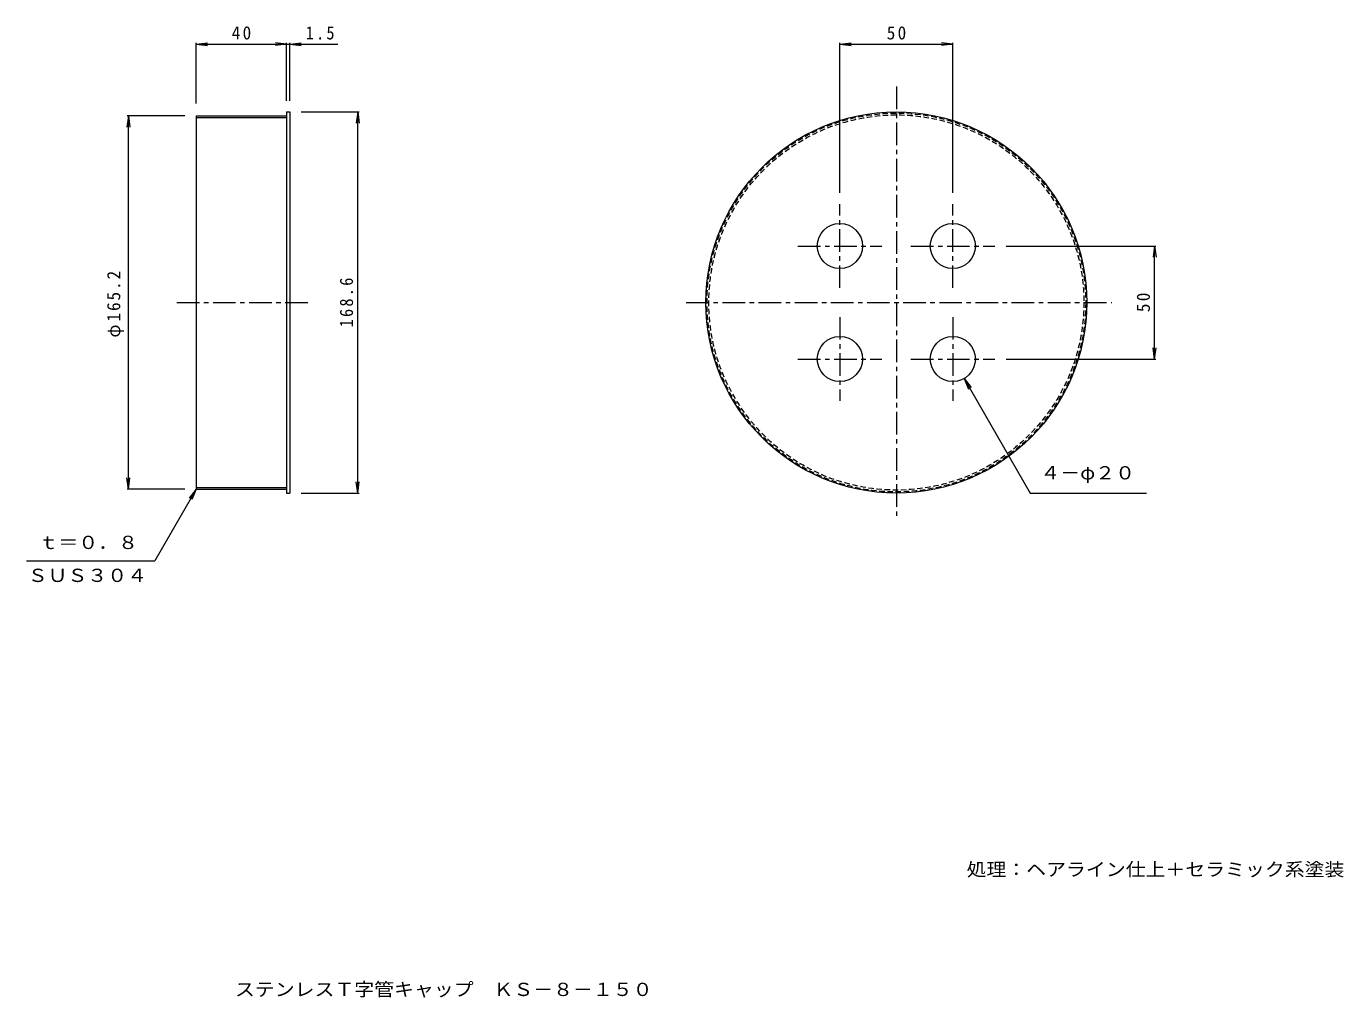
# Model space of a CAD drawing. Units: millimetres, scale not verified. Extents: x -239 to 344, y -271 to 159.
import ezdxf
from ezdxf.enums import TextEntityAlignment as Align

# ---------------------------------------------------------------- set-up
doc = ezdxf.new("R2010")
doc.units = ezdxf.units.MM
doc.header["$LTSCALE"] = 2
doc.linetypes.add('CHAIN1', pattern=[8, 5, -1, 1, -1])
doc.linetypes.add('DASHED1', pattern=[1.8, 1.2, -0.6])
doc.layers.add('0-2', color=3, linetype='Continuous', lineweight=9)
doc.layers.add('0-4', color=7, linetype='Continuous', lineweight=9)
doc.layers.add('F-5', color=2, linetype='Continuous')
doc.styles.add('ＭＳ ゴシック', font='')
doc.styles.get('ＭＳ ゴシック').set_extended_font_data('MS Gothic')

msp = doc.modelspace()

# ---------------------------------------------------------------- linework, layer by layer
at = {"layer": '0-2', "linetype": 'CHAIN1'}
for p, q in [((145.946, 132.645), (145.946, -57.952)), ((120.946, 43.492), (120.946, 80.616)), ((170.946, 43.492), (170.946, 80.616)), ((102.384, 62.054), (139.508, 62.054)), ((152.384, 62.054), (189.508, 62.054)), ((-172.493, 37.054), (-112.988, 37.054)), ((52.975, 37.054), (241.321, 37.054)), ((120.946, 30.616), (120.946, -6.508)), ((170.946, 30.616), (170.946, -6.508)), ((102.384, 12.054), (139.508, 12.054)), ((152.384, 12.054), (189.508, 12.054))]:
    msp.add_line(p, q, dxfattribs=at)
at = {"layer": '0-2'}
for p, q in [((-163.947, 119.654), (-123.947, 119.654)), ((-163.947, 119.654), (-163.947, -45.546)), ((-163.947, 118.854), (-123.947, 118.854)), ((-123.947, 121.354), (-123.947, -47.246)), ((-163.947, -44.746), (-123.947, -44.746)), ((-163.947, -45.546), (-123.947, -45.546)), ((-123.947, -47.246), (-122.447, -47.246))]:
    msp.add_line(p, q, dxfattribs=at)
msp.add_lwpolyline([(-123.947, 121.354), (-122.447, 121.354), (-122.447, -47.246)], dxfattribs=at)
for centre, radius in [((145.946, 37.054), 84.3), ((120.946, 62.054), 10), ((170.946, 62.054), 10), ((120.946, 12.054), 10), ((170.946, 12.054), 10)]:
    msp.add_circle(centre, radius, dxfattribs=at)
at = {"layer": '0-2', "linetype": 'DASHED1'}
for radius in [83.8, 83]:
    msp.add_circle((145.946, 37.054), radius, dxfattribs=at)
at = {"layer": '0-4'}
for p, q in [((-163.947, 151.354), (-158.99, 152.007)), ((-163.947, 125.054), (-163.947, 151.954)), ((-123.947, 151.354), (-128.904, 152.007)), ((-123.947, 126.354), (-123.947, 151.954)), ((-122.447, 151.354), (-117.49, 152.007)), ((-122.447, 126.354), (-122.447, 151.954)), ((120.946, 151.354), (125.903, 152.007)), ((120.946, 85.616), (120.946, 151.954)), ((170.946, 151.354), (165.989, 152.007)), ((170.946, 85.616), (170.946, 151.954)), ((-163.947, 151.354), (-158.99, 150.701)), ((-163.947, 151.354), (-101.246, 151.354)), ((-123.947, 151.354), (-128.904, 150.701)), ((-122.447, 151.354), (-117.49, 150.701)), ((120.946, 151.354), (170.946, 151.354)), ((120.946, 151.354), (125.903, 150.701)), ((170.946, 151.354), (165.989, 150.701)), ((-193.947, 119.654), (-194.6, 114.697)), ((-168.947, 119.654), (-194.547, 119.654)), ((-193.947, -45.546), (-193.947, 119.654)), ((-193.947, 119.654), (-193.295, 114.697)), ((-117.447, 121.354), (-91.847, 121.354)), ((-92.447, 121.354), (-93.1, 116.397)), ((-92.447, -47.246), (-92.447, 121.354)), ((-92.447, 121.354), (-91.795, 116.397)), ((194.508, 62.054), (260.846, 62.054)), ((260.246, 62.054), (259.593, 57.097)), ((260.246, 12.054), (260.246, 62.054)), ((260.246, 62.054), (260.899, 57.097)), ((194.508, 12.054), (260.846, 12.054)), ((260.246, 12.054), (259.593, 17.011)), ((260.246, 12.054), (260.899, 17.011)), ((175.946, 3.394), (178.99, -0.573)), ((175.946, 3.394), (177.859, -1.226)), ((175.946, 3.394), (205.183, -47.246)), ((-193.947, -45.546), (-194.6, -40.589)), ((-193.947, -45.546), (-193.295, -40.589)), ((-168.947, -45.546), (-194.547, -45.546)), ((-163.947, -45.546), (-182.249, -77.246)), ((-163.947, -45.546), (-166.991, -49.513)), ((-163.947, -45.546), (-165.861, -50.165)), ((-92.447, -47.246), (-93.1, -42.289)), ((-92.447, -47.246), (-91.795, -42.289)), ((-117.447, -47.246), (-91.847, -47.246)), ((205.183, -47.246), (256.661, -47.246)), ((-239.11, -77.246), (-182.249, -77.246))]:
    msp.add_line(p, q, dxfattribs=at)

# ---------------------------------------------------------------- texts
at = {"layer": '0-4', "color": 2, "style": 'ＭＳ ゴシック', "width": 1.1}
for s, p in [('４－φ２０', (209.697, -42.99)), ('ｔ＝０．８', (-233.705, -73.782)), ('ＳＵＳ３０４', (-238.497, -88.359)), ('処理：ヘアライン仕上＋セラミック系塗装', (177.031, -218.474))]:
    msp.add_text(s, height=5.865, dxfattribs=at).set_placement(p, align=Align.BOTTOM_LEFT)
at = {"layer": '0-4', "color": 2, "char_height": 5.865, "attachment_point": 7, "style": 'ＭＳ ゴシック'}
for s, insert in [('\\T1.27;\\W0.95;40', (-148.197, 153.354)), ('\\T1.27;\\W0.9;1.5', (-115.435, 153.354)), ('\\T1.27;\\W0.95;50', (141.696, 153.354))]:
    msp.add_mtext(s, dxfattribs=dict(at, insert=insert))
at = {"layer": '0-4', "color": 2, "char_height": 5.865, "attachment_point": 7, "rotation": 90, "style": 'ＭＳ ゴシック'}
for s, insert in [('\\T1.23;\\W0.95;φ165.2', (-195.947, 21.554)), ('\\T1.28;\\W0.9;168.6', (-94.447, 26.054)), ('\\T1.27;\\W0.95;50', (258.246, 32.804))]:
    msp.add_mtext(s, dxfattribs=dict(at, insert=insert))
at = {"layer": 'F-5', "style": 'ＭＳ ゴシック', "width": 1.1}
msp.add_text('ステンレスＴ字管キャップ\u3000ＫＳ－８－１５０', height=5.865, dxfattribs=at).set_placement((-146.764, -271.56), align=Align.BOTTOM_LEFT)

doc.saveas('drawing.dxf')
